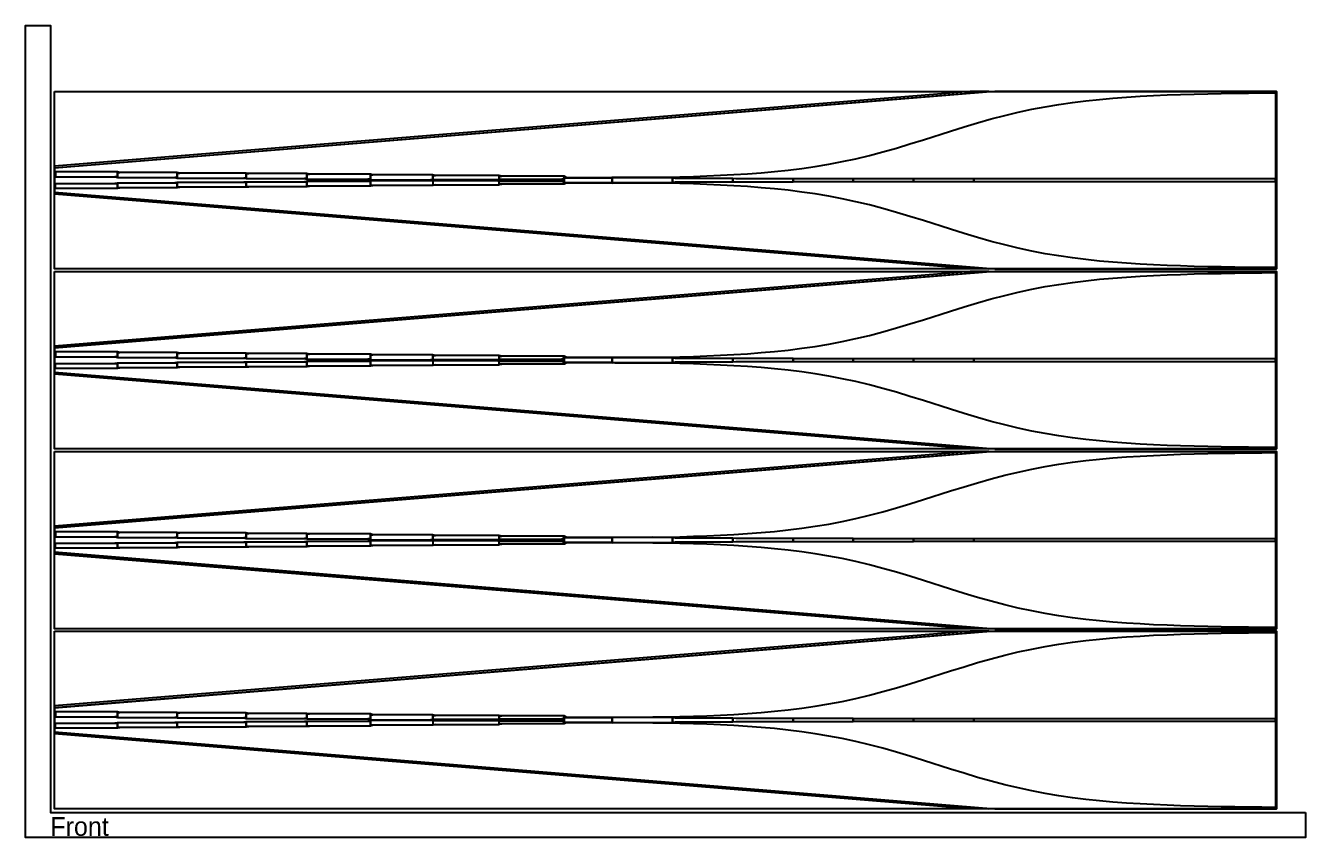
# Model space of a CAD drawing. Extents: x -2347 to 2773, y 591 to 3841.
import ezdxf

# ---------------------------------------------------------------- set-up
doc = ezdxf.new("R2010")
doc.units = 0
doc.header["$MEASUREMENT"] = 0
for name, color, linetype in [('Conductor-back-info', 6, 'CONTINUOUS'), ('COnductor-front', 3, 'CONTINUOUS'), ('Die', 5, 'CONTINUOUS')]:
    doc.layers.add(name, color=color, linetype=linetype)

msp = doc.modelspace()

# ---------------------------------------------------------------- linework, layer by layer
at = {"layer": 'Conductor-back-info'}
for points in [[(2773.187345, 690.9129), (2773.187345, 590.9129), (-2346.687655, 590.9129), (-2346.687655, 3840.9129), (-2246.687655, 3840.9129), (-2246.687655, 690.9129), (2773.187345, 690.9129)], [(2653.35, 2871.7808), (2599.2, 2872.2901), (2545.05, 2872.9101), (2490.9, 2873.6643), (2436.75, 2874.5811), (2382.6, 2875.6942), (2328.45, 2877.0439), (2274.3, 2878.6781), (2220.15, 2880.6527), (2166, 2883.0334), (2111.85, 2885.8958), (2057.7, 2889.3258), (2003.55, 2893.4197), (1949.4, 2898.283), (1895.25, 2904.0276), (1841.1, 2910.7684), (1786.95, 2918.6165), (1732.8, 2927.6714), (1678.65, 2938.0098), (1624.5, 2949.6736), (1570.35, 2962.6565), (1516.2, 2976.8932), (1462.05, 2992.2506), (1407.9, 3008.5264), (1353.75, 3025.4555), (1245.45, 3059.9929), (1191.3, 3076.922), (1137.15, 3093.1978), (1083, 3108.5552), (1028.85, 3122.7919), (974.7, 3135.7748), (920.55, 3147.4386), (866.4, 3157.777), (812.25, 3166.8319), (758.1, 3174.68), (703.95, 3181.4208), (649.8, 3187.1654), (595.65, 3192.0287), (541.5, 3196.1226), (487.35, 3199.5526), (433.2, 3202.415), (379.05, 3204.7957), (324.9, 3206.7703), (270.75, 3208.4045), (216.6, 3209.7542), (162.45, 3209.4423), (9.9996, 3210.3649), (0, 3210.4254), (0, 3211.9254), (0, 3231.9254), (0, 3233.4285), (162.45, 3234.4086), (216.6, 3234.0967), (270.75, 3235.4464), (324.9, 3237.0805), (379.05, 3239.0552), (433.2, 3241.4359), (487.35, 3244.2983), (541.5, 3247.7283), (595.65, 3251.8222), (649.8, 3256.6854), (703.95, 3262.4301), (758.1, 3269.1708), (812.25, 3277.019), (866.4, 3286.0739), (920.55, 3296.4123), (974.7, 3308.076), (1028.85, 3321.059), (1083, 3335.2957), (1137.15, 3350.6531), (1191.3, 3366.9289), (1245.45, 3383.8579), (1353.75, 3418.3954), (1407.9, 3435.3244), (1462.05, 3451.6003), (1516.2, 3466.9576), (1570.35, 3481.1943), (1624.5, 3494.1773), (1678.65, 3505.841), (1732.8, 3516.1794), (1786.95, 3525.2343), (1841.1, 3533.0825), (1895.25, 3539.8233), (1949.4, 3545.5679), (2003.55, 3550.4311), (2057.7, 3554.525), (2111.85, 3557.9551), (2166, 3560.8174), (2220.15, 3563.1981), (2274.3, 3565.1728), (2328.45, 3566.8069), (2382.6, 3568.1567), (2436.75, 3569.2698), (2490.9, 3570.1865), (2545.05, 3570.9408), (2599.2, 3571.5608), (2653.35, 3572.0701), (2653.35, 2871.7808)], [(-452, 3225.9254), (-452, 3223.4254), (-462, 3223.4254), (-452, 3225.9254)], [(-452, 3225.9254), (-202, 3225.9254), (-192, 3225.9254), (-192, 3211.9254), (-192, 3209.9254), (-192, 3205.9254), (-442, 3205.9254), (-452, 3205.9254), (-452, 3207.9254), (-452, 3209.9254), (-452, 3211.9254), (-452, 3217.4254), (-452, 3219.4254), (-452, 3221.4254), (-452, 3223.4254), (-452, 3225.9254)], [(-192, 3231.9254), (-192, 3227.9254), (-192, 3225.9254), (-202, 3225.9254), (-192, 3231.9254)], [(-192, 3231.9254), (-10, 3231.9254), (0, 3231.9254), (0, 3211.9254), (-10, 3211.9254), (-182, 3211.9254), (-192, 3211.9254), (-192, 3225.9254), (-192, 3227.9254), (-192, 3231.9254)], [(0, 3233.4285), (0, 3231.9254), (-10, 3231.9254), (0, 3233.4285)], [(-2226.525, 3208.9254), (-1989.675, 3208.9254), (-1979.675, 3208.9254), (-1979.675, 3191.4254), (-1979.675, 3188.9254), (-2226.525, 3188.9254), (-2226.525, 3208.9254)], [(-1979.675, 3211.4254), (-1979.675, 3208.9254), (-1989.675, 3208.9254), (-1979.675, 3211.4254)], [(-1979.675, 3211.4254), (-1749.875, 3211.4254), (-1739.875, 3211.4254), (-1739.875, 3193.4254), (-1739.875, 3192.9254), (-1739.875, 3191.4254), (-1969.675, 3191.4254), (-1979.675, 3191.4254), (-1979.675, 3208.9254), (-1979.675, 3211.4254)], [(-1979.675, 3188.9254), (-1979.675, 3191.4254), (-1969.675, 3191.4254), (-1979.675, 3188.9254)], [(-1739.875, 3213.4254), (-1739.875, 3211.9254), (-1739.875, 3211.4254), (-1749.875, 3211.4254), (-1739.875, 3213.4254)], [(-1739.875, 3213.4254), (-1473.8, 3213.4254), (-1463.8, 3213.4254), (-1463.8, 3211.9254), (-1463.8, 3196.9254), (-1463.8, 3195.4254), (-1463.8, 3193.4254), (-1729.875, 3193.4254), (-1739.875, 3193.4254), (-1739.875, 3211.4254), (-1739.875, 3211.9254), (-1739.875, 3213.4254)], [(-1739.875, 3191.4254), (-1739.875, 3192.9254), (-1739.875, 3193.4254), (-1729.875, 3193.4254), (-1739.875, 3191.4254)], [(-1463.8, 3215.4254), (-1463.8, 3213.4254), (-1473.8, 3213.4254), (-1463.8, 3215.4254)], [(-1463.8, 3215.4254), (-1231, 3215.4254), (-1221, 3215.4254), (-1221, 3211.9254), (-1221, 3201.1754), (-1221, 3197.6754), (-1221, 3195.4254), (-1453.8, 3195.4254), (-1463.8, 3195.4254), (-1463.8, 3196.9254), (-1463.8, 3211.9254), (-1463.8, 3213.4254), (-1463.8, 3215.4254)], [(-1463.8, 3193.4254), (-1463.8, 3195.4254), (-1453.8, 3195.4254), (-1463.8, 3193.4254)], [(-1221, 3217.6754), (-1221, 3215.4254), (-1231, 3215.4254), (-1221, 3217.6754)], [(-1221, 3217.6754), (-977, 3217.6754), (-967, 3217.6754), (-967, 3211.9254), (-967, 3206.4254), (-967, 3200.6754), (-967, 3197.6754), (-1211, 3197.6754), (-1221, 3197.6754), (-1221, 3201.1754), (-1221, 3211.9254), (-1221, 3215.4254), (-1221, 3217.6754)], [(-1221, 3195.4254), (-1221, 3197.6754), (-1211, 3197.6754), (-1221, 3195.4254)], [(-967, 3220.6754), (-967, 3217.6754), (-977, 3217.6754), (-967, 3220.6754)], [(-727, 3220.6754), (-717, 3220.6754), (-717, 3212.1754), (-717, 3211.9254), (-717, 3203.4339), (-717, 3203.4254), (-717, 3200.6839), (-717, 3200.6754), (-957, 3200.6754), (-967, 3200.6754), (-967, 3206.4254), (-967, 3211.9254), (-967, 3217.6754), (-967, 3220.6754), (-727, 3220.6754)], [(-967, 3197.6754), (-967, 3200.6754), (-957, 3200.6754), (-967, 3197.6754)], [(-717, 3223.4254), (-717, 3223.4169), (-717, 3223.3169), (-717, 3220.7839), (-717, 3220.6839), (-717, 3220.6754), (-727, 3220.6754), (-717, 3223.4254)], [(-717, 3203.4339), (-707, 3203.4339), (-707.031, 3203.4254), (-452, 3203.4254), (-452, 3205.9254), (-452, 3207.9254), (-452, 3209.9254), (-452, 3211.9254), (-452, 3217.4254), (-452, 3219.4254), (-452, 3221.4254), (-452, 3223.4254), (-462, 3223.4254), (-717, 3223.4254), (-717, 3223.4169), (-717, 3223.3169), (-717, 3220.7839), (-717, 3220.6839), (-717, 3220.6754), (-717, 3212.1754), (-717, 3211.9254), (-717, 3203.4339)], [(-717, 3200.6839), (-717, 3203.4254), (-717, 3203.4339), (-707, 3203.4339), (-707.031, 3203.4254), (-717, 3200.6839)], [(-452, 3203.4254), (-452, 3205.9254), (-442, 3205.9254), (-452, 3203.4254)], [(-192, 3205.9254), (-192, 3209.9254), (-192, 3211.9254), (-182, 3211.9254), (-192, 3205.9254)], [(0, 3210.4254), (0, 3211.9254), (-10, 3211.9254), (0, 3210.4254)], [(2653.35, 2151.4915), (2599.2, 2152.0008), (2545.05, 2152.6208), (2490.9, 2153.375), (2436.75, 2154.2918), (2382.6, 2155.4049), (2328.45, 2156.7546), (2274.3, 2158.3888), (2220.15, 2160.3634), (2166, 2162.7441), (2111.85, 2165.6065), (2057.7, 2169.0365), (2003.55, 2173.1304), (1949.4, 2177.9937), (1895.25, 2183.7383), (1841.1, 2190.4791), (1786.95, 2198.3272), (1732.8, 2207.3821), (1678.65, 2217.7205), (1624.5, 2229.3843), (1570.35, 2242.3672), (1516.2, 2256.6039), (1462.05, 2271.9613), (1407.9, 2288.2371), (1353.75, 2305.1662), (1245.45, 2339.7036), (1191.3, 2356.6327), (1137.15, 2372.9085), (1083, 2388.2659), (1028.85, 2402.5026), (974.7, 2415.4855), (920.55, 2427.1493), (866.4, 2437.4877), (812.25, 2446.5426), (758.1, 2454.3907), (703.95, 2461.1315), (649.8, 2466.8761), (595.65, 2471.7394), (541.5, 2475.8333), (487.35, 2479.2633), (433.2, 2482.1257), (379.05, 2484.5064), (324.9, 2486.481), (270.75, 2488.1152), (216.6, 2489.4649), (162.45, 2489.153), (9.9996, 2490.0756), (0, 2490.1361), (0, 2491.6361), (0, 2511.6361), (0, 2513.1392), (162.45, 2514.1193), (216.6, 2513.8074), (270.75, 2515.1571), (324.9, 2516.7912), (379.05, 2518.7659), (433.2, 2521.1466), (487.35, 2524.009), (541.5, 2527.439), (595.65, 2531.5329), (649.8, 2536.3961), (703.95, 2542.1408), (758.1, 2548.8815), (812.25, 2556.7297), (866.4, 2565.7846), (920.55, 2576.123), (974.7, 2587.7867), (1028.85, 2600.7697), (1083, 2615.0064), (1137.15, 2630.3638), (1191.3, 2646.6396), (1245.45, 2663.5686), (1353.75, 2698.1061), (1407.9, 2715.0351), (1462.05, 2731.311), (1516.2, 2746.6683), (1570.35, 2760.905), (1624.5, 2773.888), (1678.65, 2785.5517), (1732.8, 2795.8901), (1786.95, 2804.945), (1841.1, 2812.7932), (1895.25, 2819.534), (1949.4, 2825.2786), (2003.55, 2830.1418), (2057.7, 2834.2357), (2111.85, 2837.6658), (2166, 2840.5281), (2220.15, 2842.9088), (2274.3, 2844.8835), (2328.45, 2846.5176), (2382.6, 2847.8674), (2436.75, 2848.9805), (2490.9, 2849.8972), (2545.05, 2850.6515), (2599.2, 2851.2715), (2653.35, 2851.7808), (2653.35, 2151.4915)], [(-192, 2511.6361), (-192, 2507.6361), (-192, 2505.6361), (-202, 2505.6361), (-192, 2511.6361)], [(-192, 2511.6361), (-10, 2511.6361), (0, 2511.6361), (0, 2491.6361), (-10, 2491.6361), (-182, 2491.6361), (-192, 2491.6361), (-192, 2505.6361), (-192, 2507.6361), (-192, 2511.6361)], [(0, 2513.1392), (0, 2511.6361), (-10, 2511.6361), (0, 2513.1392)], [(-2226.525, 2488.6361), (-1989.675, 2488.6361), (-1979.675, 2488.6361), (-1979.675, 2471.1361), (-1979.675, 2468.6361), (-2226.525, 2468.6361), (-2226.525, 2488.6361)], [(-1979.675, 2491.1361), (-1979.675, 2488.6361), (-1989.675, 2488.6361), (-1979.675, 2491.1361)], [(-1979.675, 2491.1361), (-1749.875, 2491.1361), (-1739.875, 2491.1361), (-1739.875, 2473.1361), (-1739.875, 2472.6361), (-1739.875, 2471.1361), (-1969.675, 2471.1361), (-1979.675, 2471.1361), (-1979.675, 2488.6361), (-1979.675, 2491.1361)], [(-1979.675, 2468.6361), (-1979.675, 2471.1361), (-1969.675, 2471.1361), (-1979.675, 2468.6361)], [(-1739.875, 2493.1361), (-1739.875, 2491.6361), (-1739.875, 2491.1361), (-1749.875, 2491.1361), (-1739.875, 2493.1361)], [(-1739.875, 2493.1361), (-1473.8, 2493.1361), (-1463.8, 2493.1361), (-1463.8, 2491.6361), (-1463.8, 2476.6361), (-1463.8, 2475.1361), (-1463.8, 2473.1361), (-1729.875, 2473.1361), (-1739.875, 2473.1361), (-1739.875, 2491.1361), (-1739.875, 2491.6361), (-1739.875, 2493.1361)], [(-1739.875, 2471.1361), (-1739.875, 2472.6361), (-1739.875, 2473.1361), (-1729.875, 2473.1361), (-1739.875, 2471.1361)], [(-1463.8, 2495.1361), (-1463.8, 2493.1361), (-1473.8, 2493.1361), (-1463.8, 2495.1361)], [(-1463.8, 2495.1361), (-1231, 2495.1361), (-1221, 2495.1361), (-1221, 2491.6361), (-1221, 2480.8861), (-1221, 2477.3861), (-1221, 2475.1361), (-1453.8, 2475.1361), (-1463.8, 2475.1361), (-1463.8, 2476.6361), (-1463.8, 2491.6361), (-1463.8, 2493.1361), (-1463.8, 2495.1361)], [(-1463.8, 2473.1361), (-1463.8, 2475.1361), (-1453.8, 2475.1361), (-1463.8, 2473.1361)], [(-1221, 2497.3861), (-1221, 2495.1361), (-1231, 2495.1361), (-1221, 2497.3861)], [(-1221, 2497.3861), (-977, 2497.3861), (-967, 2497.3861), (-967, 2491.6361), (-967, 2486.1361), (-967, 2480.3861), (-967, 2477.3861), (-1211, 2477.3861), (-1221, 2477.3861), (-1221, 2480.8861), (-1221, 2491.6361), (-1221, 2495.1361), (-1221, 2497.3861)], [(-1221, 2475.1361), (-1221, 2477.3861), (-1211, 2477.3861), (-1221, 2475.1361)], [(-967, 2500.3861), (-967, 2497.3861), (-977, 2497.3861), (-967, 2500.3861)], [(-727, 2500.3861), (-717, 2500.3861), (-717, 2491.8861), (-717, 2491.6361), (-717, 2483.1446), (-717, 2483.1361), (-717, 2480.3946), (-717, 2480.3861), (-957, 2480.3861), (-967, 2480.3861), (-967, 2486.1361), (-967, 2491.6361), (-967, 2497.3861), (-967, 2500.3861), (-727, 2500.3861)], [(-967, 2477.3861), (-967, 2480.3861), (-957, 2480.3861), (-967, 2477.3861)], [(-717, 2503.1361), (-717, 2503.1276), (-717, 2503.0276), (-717, 2500.4946), (-717, 2500.3946), (-717, 2500.3861), (-727, 2500.3861), (-717, 2503.1361)], [(-717, 2483.1446), (-707, 2483.1446), (-707.031, 2483.1361), (-452, 2483.1361), (-452, 2485.6361), (-452, 2487.6361), (-452, 2489.6361), (-452, 2491.6361), (-452, 2497.1361), (-452, 2499.1361), (-452, 2501.1361), (-452, 2503.1361), (-462, 2503.1361), (-717, 2503.1361), (-717, 2503.1276), (-717, 2503.0276), (-717, 2500.4946), (-717, 2500.3946), (-717, 2500.3861), (-717, 2491.8861), (-717, 2491.6361), (-717, 2483.1446)], [(-717, 2480.3946), (-717, 2483.1361), (-717, 2483.1446), (-707, 2483.1446), (-707.031, 2483.1361), (-717, 2480.3946)], [(-452, 2505.6361), (-452, 2503.1361), (-462, 2503.1361), (-452, 2505.6361)], [(-452, 2505.6361), (-202, 2505.6361), (-192, 2505.6361), (-192, 2491.6361), (-192, 2489.6361), (-192, 2485.6361), (-442, 2485.6361), (-452, 2485.6361), (-452, 2487.6361), (-452, 2489.6361), (-452, 2491.6361), (-452, 2497.1361), (-452, 2499.1361), (-452, 2501.1361), (-452, 2503.1361), (-452, 2505.6361)], [(-452, 2483.1361), (-452, 2485.6361), (-442, 2485.6361), (-452, 2483.1361)], [(-192, 2485.6361), (-192, 2489.6361), (-192, 2491.6361), (-182, 2491.6361), (-192, 2485.6361)], [(0, 2490.1361), (0, 2491.6361), (-10, 2491.6361), (0, 2490.1361)], [(2653.35, 1431.2022), (2599.2, 1431.7115), (2545.05, 1432.3315), (2490.9, 1433.0857), (2436.75, 1434.0025), (2382.6, 1435.1156), (2328.45, 1436.4653), (2274.3, 1438.0995), (2220.15, 1440.0741), (2166, 1442.4548), (2111.85, 1445.3172), (2057.7, 1448.7472), (2003.55, 1452.8411), (1949.4, 1457.7044), (1895.25, 1463.449), (1841.1, 1470.1898), (1786.95, 1478.0379), (1732.8, 1487.0928), (1678.65, 1497.4312), (1624.5, 1509.095), (1570.35, 1522.0779), (1516.2, 1536.3146), (1462.05, 1551.672), (1407.9, 1567.9478), (1353.75, 1584.8769), (1245.45, 1619.4143), (1191.3, 1636.3434), (1137.15, 1652.6192), (1083, 1667.9766), (1028.85, 1682.2133), (974.7, 1695.1962), (920.55, 1706.86), (866.4, 1717.1984), (812.25, 1726.2533), (758.1, 1734.1014), (703.95, 1740.8422), (649.8, 1746.5868), (595.65, 1751.4501), (541.5, 1755.544), (487.35, 1758.974), (433.2, 1761.8364), (379.05, 1764.2171), (324.9, 1766.1917), (270.75, 1767.8259), (216.6, 1769.1756), (162.45, 1768.8637), (9.9996, 1769.7863), (0, 1769.8468), (0, 1771.3468), (0, 1791.3468), (0, 1792.8499), (162.45, 1793.83), (216.6, 1793.5181), (270.75, 1794.8678), (324.9, 1796.5019), (379.05, 1798.4766), (433.2, 1800.8573), (487.35, 1803.7197), (541.5, 1807.1497), (595.65, 1811.2436), (649.8, 1816.1068), (703.95, 1821.8515), (758.1, 1828.5922), (812.25, 1836.4404), (866.4, 1845.4953), (920.55, 1855.8337), (974.7, 1867.4974), (1028.85, 1880.4804), (1083, 1894.7171), (1137.15, 1910.0745), (1191.3, 1926.3503), (1245.45, 1943.2793), (1353.75, 1977.8168), (1407.9, 1994.7458), (1462.05, 2011.0217), (1516.2, 2026.379), (1570.35, 2040.6157), (1624.5, 2053.5987), (1678.65, 2065.2624), (1732.8, 2075.6008), (1786.95, 2084.6557), (1841.1, 2092.5039), (1895.25, 2099.2447), (1949.4, 2104.9893), (2003.55, 2109.8525), (2057.7, 2113.9464), (2111.85, 2117.3765), (2166, 2120.2388), (2220.15, 2122.6195), (2274.3, 2124.5942), (2328.45, 2126.2283), (2382.6, 2127.5781), (2436.75, 2128.6912), (2490.9, 2129.6079), (2545.05, 2130.3622), (2599.2, 2130.9822), (2653.35, 2131.4915), (2653.35, 1431.2022)], [(0, 1792.8499), (0, 1791.3468), (-10, 1791.3468), (0, 1792.8499)], [(-2226.525, 1768.3468), (-1989.675, 1768.3468), (-1979.675, 1768.3468), (-1979.675, 1750.8468), (-1979.675, 1748.3468), (-2226.525, 1748.3468), (-2226.525, 1768.3468)], [(-1979.675, 1770.8468), (-1979.675, 1768.3468), (-1989.675, 1768.3468), (-1979.675, 1770.8468)], [(-1979.675, 1770.8468), (-1749.875, 1770.8468), (-1739.875, 1770.8468), (-1739.875, 1752.8468), (-1739.875, 1752.3468), (-1739.875, 1750.8468), (-1969.675, 1750.8468), (-1979.675, 1750.8468), (-1979.675, 1768.3468), (-1979.675, 1770.8468)], [(-1979.675, 1748.3468), (-1979.675, 1750.8468), (-1969.675, 1750.8468), (-1979.675, 1748.3468)], [(-1739.875, 1772.8468), (-1739.875, 1771.3468), (-1739.875, 1770.8468), (-1749.875, 1770.8468), (-1739.875, 1772.8468)], [(-1739.875, 1772.8468), (-1473.8, 1772.8468), (-1463.8, 1772.8468), (-1463.8, 1771.3468), (-1463.8, 1756.3468), (-1463.8, 1754.8468), (-1463.8, 1752.8468), (-1729.875, 1752.8468), (-1739.875, 1752.8468), (-1739.875, 1770.8468), (-1739.875, 1771.3468), (-1739.875, 1772.8468)], [(-1739.875, 1750.8468), (-1739.875, 1752.3468), (-1739.875, 1752.8468), (-1729.875, 1752.8468), (-1739.875, 1750.8468)], [(-1463.8, 1774.8468), (-1463.8, 1772.8468), (-1473.8, 1772.8468), (-1463.8, 1774.8468)], [(-1463.8, 1774.8468), (-1231, 1774.8468), (-1221, 1774.8468), (-1221, 1771.3468), (-1221, 1760.5968), (-1221, 1757.0968), (-1221, 1754.8468), (-1453.8, 1754.8468), (-1463.8, 1754.8468), (-1463.8, 1756.3468), (-1463.8, 1771.3468), (-1463.8, 1772.8468), (-1463.8, 1774.8468)], [(-1463.8, 1752.8468), (-1463.8, 1754.8468), (-1453.8, 1754.8468), (-1463.8, 1752.8468)], [(-1221, 1777.0968), (-1221, 1774.8468), (-1231, 1774.8468), (-1221, 1777.0968)], [(-1221, 1777.0968), (-977, 1777.0968), (-967, 1777.0968), (-967, 1771.3468), (-967, 1765.8468), (-967, 1760.0968), (-967, 1757.0968), (-1211, 1757.0968), (-1221, 1757.0968), (-1221, 1760.5968), (-1221, 1771.3468), (-1221, 1774.8468), (-1221, 1777.0968)], [(-1221, 1754.8468), (-1221, 1757.0968), (-1211, 1757.0968), (-1221, 1754.8468)], [(-967, 1780.0968), (-967, 1777.0968), (-977, 1777.0968), (-967, 1780.0968)], [(-727, 1780.0968), (-717, 1780.0968), (-717, 1771.5968), (-717, 1771.3468), (-717, 1762.8553), (-717, 1762.8468), (-717, 1760.1053), (-717, 1760.0968), (-957, 1760.0968), (-967, 1760.0968), (-967, 1765.8468), (-967, 1771.3468), (-967, 1777.0968), (-967, 1780.0968), (-727, 1780.0968)], [(-967, 1757.0968), (-967, 1760.0968), (-957, 1760.0968), (-967, 1757.0968)], [(-717, 1782.8468), (-717, 1782.8383), (-717, 1782.7383), (-717, 1780.2053), (-717, 1780.1053), (-717, 1780.0968), (-727, 1780.0968), (-717, 1782.8468)], [(-717, 1762.8553), (-707, 1762.8553), (-707.031, 1762.8468), (-452, 1762.8468), (-452, 1765.3468), (-452, 1767.3468), (-452, 1769.3468), (-452, 1771.3468), (-452, 1776.8468), (-452, 1778.8468), (-452, 1780.8468), (-452, 1782.8468), (-462, 1782.8468), (-717, 1782.8468), (-717, 1782.8383), (-717, 1782.7383), (-717, 1780.2053), (-717, 1780.1053), (-717, 1780.0968), (-717, 1771.5968), (-717, 1771.3468), (-717, 1762.8553)], [(-717, 1760.1053), (-717, 1762.8468), (-717, 1762.8553), (-707, 1762.8553), (-707.031, 1762.8468), (-717, 1760.1053)], [(-452, 1785.3468), (-452, 1782.8468), (-462, 1782.8468), (-452, 1785.3468)], [(-452, 1785.3468), (-202, 1785.3468), (-192, 1785.3468), (-192, 1771.3468), (-192, 1769.3468), (-192, 1765.3468), (-442, 1765.3468), (-452, 1765.3468), (-452, 1767.3468), (-452, 1769.3468), (-452, 1771.3468), (-452, 1776.8468), (-452, 1778.8468), (-452, 1780.8468), (-452, 1782.8468), (-452, 1785.3468)], [(-452, 1762.8468), (-452, 1765.3468), (-442, 1765.3468), (-452, 1762.8468)], [(-192, 1791.3468), (-192, 1787.3468), (-192, 1785.3468), (-202, 1785.3468), (-192, 1791.3468)], [(-192, 1791.3468), (-10, 1791.3468), (0, 1791.3468), (0, 1771.3468), (-10, 1771.3468), (-182, 1771.3468), (-192, 1771.3468), (-192, 1785.3468), (-192, 1787.3468), (-192, 1791.3468)], [(-192, 1765.3468), (-192, 1769.3468), (-192, 1771.3468), (-182, 1771.3468), (-192, 1765.3468)], [(0, 1769.8468), (0, 1771.3468), (-10, 1771.3468), (0, 1769.8468)], [(2653.35, 710.9129), (2599.2, 711.4222), (2545.05, 712.0422), (2490.9, 712.7964), (2436.75, 713.7132), (2382.6, 714.8263), (2328.45, 716.176), (2274.3, 717.8102), (2220.15, 719.7848), (2166, 722.1655), (2111.85, 725.0279), (2057.7, 728.4579), (2003.55, 732.5518), (1949.4, 737.4151), (1895.25, 743.1597), (1841.1, 749.9005), (1786.95, 757.7486), (1732.8, 766.8035), (1678.65, 777.1419), (1624.5, 788.8057), (1570.35, 801.7886), (1516.2, 816.0253), (1462.05, 831.3827), (1407.9, 847.6585), (1353.75, 864.5876), (1245.45, 899.125), (1191.3, 916.0541), (1137.15, 932.3299), (1083, 947.6873), (1028.85, 961.924), (974.7, 974.9069), (920.55, 986.5707), (866.4, 996.9091), (812.25, 1005.964), (758.1, 1013.8121), (703.95, 1020.5529), (649.8, 1026.2975), (595.65, 1031.1608), (541.5, 1035.2547), (487.35, 1038.6847), (433.2, 1041.5471), (379.05, 1043.9278), (324.9, 1045.9024), (270.75, 1047.5366), (216.6, 1048.8863), (162.45, 1048.5744), (9.9996, 1049.497), (0, 1049.5575), (0, 1051.0575), (0, 1071.0575), (0, 1072.5606), (162.45, 1073.5407), (216.6, 1073.2288), (270.75, 1074.5785), (324.9, 1076.2126), (379.05, 1078.1873), (433.2, 1080.568), (487.35, 1083.4304), (541.5, 1086.8604), (595.65, 1090.9543), (649.8, 1095.8175), (703.95, 1101.5622), (758.1, 1108.3029), (812.25, 1116.1511), (866.4, 1125.206), (920.55, 1135.5444), (974.7, 1147.2081), (1028.85, 1160.1911), (1083, 1174.4278), (1137.15, 1189.7852), (1191.3, 1206.061), (1245.45, 1222.99), (1353.75, 1257.5275), (1407.9, 1274.4565), (1462.05, 1290.7324), (1516.2, 1306.0897), (1570.35, 1320.3264), (1624.5, 1333.3094), (1678.65, 1344.9731), (1732.8, 1355.3115), (1786.95, 1364.3664), (1841.1, 1372.2146), (1895.25, 1378.9554), (1949.4, 1384.7), (2003.55, 1389.5632), (2057.7, 1393.6571), (2111.85, 1397.0872), (2166, 1399.9495), (2220.15, 1402.3302), (2274.3, 1404.3049), (2328.45, 1405.939), (2382.6, 1407.2888), (2436.75, 1408.4019), (2490.9, 1409.3186), (2545.05, 1410.0729), (2599.2, 1410.6929), (2653.35, 1411.2022), (2653.35, 710.9129)], [(-2226.525, 1048.0575), (-1989.675, 1048.0575), (-1979.675, 1048.0575), (-1979.675, 1030.5575), (-1979.675, 1028.0575), (-2226.525, 1028.0575), (-2226.525, 1048.0575)], [(-1979.675, 1050.5575), (-1979.675, 1048.0575), (-1989.675, 1048.0575), (-1979.675, 1050.5575)], [(-1979.675, 1050.5575), (-1749.875, 1050.5575), (-1739.875, 1050.5575), (-1739.875, 1032.5575), (-1739.875, 1032.0575), (-1739.875, 1030.5575), (-1969.675, 1030.5575), (-1979.675, 1030.5575), (-1979.675, 1048.0575), (-1979.675, 1050.5575)], [(-1979.675, 1028.0575), (-1979.675, 1030.5575), (-1969.675, 1030.5575), (-1979.675, 1028.0575)], [(-1739.875, 1052.5575), (-1739.875, 1051.0575), (-1739.875, 1050.5575), (-1749.875, 1050.5575), (-1739.875, 1052.5575)], [(-1739.875, 1052.5575), (-1473.8, 1052.5575), (-1463.8, 1052.5575), (-1463.8, 1051.0575), (-1463.8, 1036.0575), (-1463.8, 1034.5575), (-1463.8, 1032.5575), (-1729.875, 1032.5575), (-1739.875, 1032.5575), (-1739.875, 1050.5575), (-1739.875, 1051.0575), (-1739.875, 1052.5575)], [(-1739.875, 1030.5575), (-1739.875, 1032.0575), (-1739.875, 1032.5575), (-1729.875, 1032.5575), (-1739.875, 1030.5575)], [(-1463.8, 1054.5575), (-1463.8, 1052.5575), (-1473.8, 1052.5575), (-1463.8, 1054.5575)], [(-1463.8, 1054.5575), (-1231, 1054.5575), (-1221, 1054.5575), (-1221, 1051.0575), (-1221, 1040.3075), (-1221, 1036.8075), (-1221, 1034.5575), (-1453.8, 1034.5575), (-1463.8, 1034.5575), (-1463.8, 1036.0575), (-1463.8, 1051.0575), (-1463.8, 1052.5575), (-1463.8, 1054.5575)], [(-1463.8, 1032.5575), (-1463.8, 1034.5575), (-1453.8, 1034.5575), (-1463.8, 1032.5575)], [(-1221, 1056.8075), (-1221, 1054.5575), (-1231, 1054.5575), (-1221, 1056.8075)], [(-1221, 1056.8075), (-977, 1056.8075), (-967, 1056.8075), (-967, 1051.0575), (-967, 1045.5575), (-967, 1039.8075), (-967, 1036.8075), (-1211, 1036.8075), (-1221, 1036.8075), (-1221, 1040.3075), (-1221, 1051.0575), (-1221, 1054.5575), (-1221, 1056.8075)], [(-1221, 1034.5575), (-1221, 1036.8075), (-1211, 1036.8075), (-1221, 1034.5575)], [(-967, 1059.8075), (-967, 1056.8075), (-977, 1056.8075), (-967, 1059.8075)], [(-727, 1059.8075), (-717, 1059.8075), (-717, 1051.3075), (-717, 1051.0575), (-717, 1042.566), (-717, 1042.5575), (-717, 1039.816), (-717, 1039.8075), (-957, 1039.8075), (-967, 1039.8075), (-967, 1045.5575), (-967, 1051.0575), (-967, 1056.8075), (-967, 1059.8075), (-727, 1059.8075)], [(-967, 1036.8075), (-967, 1039.8075), (-957, 1039.8075), (-967, 1036.8075)], [(-717, 1062.5575), (-717, 1062.549), (-717, 1062.449), (-717, 1059.916), (-717, 1059.816), (-717, 1059.8075), (-727, 1059.8075), (-717, 1062.5575)], [(-717, 1042.566), (-707, 1042.566), (-707.031, 1042.5575), (-452, 1042.5575), (-452, 1045.0575), (-452, 1047.0575), (-452, 1049.0575), (-452, 1051.0575), (-452, 1056.5575), (-452, 1058.5575), (-452, 1060.5575), (-452, 1062.5575), (-462, 1062.5575), (-717, 1062.5575), (-717, 1062.549), (-717, 1062.449), (-717, 1059.916), (-717, 1059.816), (-717, 1059.8075), (-717, 1051.3075), (-717, 1051.0575), (-717, 1042.566)], [(-717, 1039.816), (-717, 1042.5575), (-717, 1042.566), (-707, 1042.566), (-707.031, 1042.5575), (-717, 1039.816)], [(-452, 1065.0575), (-452, 1062.5575), (-462, 1062.5575), (-452, 1065.0575)], [(-452, 1065.0575), (-202, 1065.0575), (-192, 1065.0575), (-192, 1051.0575), (-192, 1049.0575), (-192, 1045.0575), (-442, 1045.0575), (-452, 1045.0575), (-452, 1047.0575), (-452, 1049.0575), (-452, 1051.0575), (-452, 1056.5575), (-452, 1058.5575), (-452, 1060.5575), (-452, 1062.5575), (-452, 1065.0575)], [(-452, 1042.5575), (-452, 1045.0575), (-442, 1045.0575), (-452, 1042.5575)], [(-192, 1071.0575), (-192, 1067.0575), (-192, 1065.0575), (-202, 1065.0575), (-192, 1071.0575)], [(-192, 1071.0575), (-10, 1071.0575), (0, 1071.0575), (0, 1051.0575), (-10, 1051.0575), (-182, 1051.0575), (-192, 1051.0575), (-192, 1065.0575), (-192, 1067.0575), (-192, 1071.0575)], [(-192, 1045.0575), (-192, 1049.0575), (-192, 1051.0575), (-182, 1051.0575), (-192, 1045.0575)], [(0, 1072.5606), (0, 1071.0575), (-10, 1071.0575), (0, 1072.5606)], [(0, 1049.5575), (0, 1051.0575), (-10, 1051.0575), (0, 1049.5575)]]:
    msp.add_lwpolyline(points, dxfattribs=at)
at = {"layer": 'COnductor-front'}
for p, q in [((-2231.525, 3271.93207), (1506.43051, 3577.0701)), ((1432.68511, 3577.0701), (-2231.525, 3277.952079)), ((1506.43051, 3577.0701), (1432.68511, 3577.0701)), ((-2231.525, 3277.952079), (-2231.525, 3271.93207)), ((-2231.525, 3165.898691), (-2231.525, 3171.9187)), ((-2231.525, 3171.9187), (1506.43051, 2866.78067)), ((1432.68511, 2866.78067), (-2231.525, 3165.898691)), ((-2231.525, 2551.64277), (1506.43051, 2856.7808)), ((1432.68511, 2856.7808), (-2231.525, 2557.662779)), ((1506.43051, 2866.78067), (1432.68511, 2866.78067)), ((1506.43051, 2856.7808), (1432.68511, 2856.7808)), ((-2231.525, 2557.662779), (-2231.525, 2551.64277)), ((-2231.525, 2445.609391), (-2231.525, 2451.6294)), ((-2231.525, 2451.6294), (1506.43051, 2146.49137)), ((1432.68511, 2146.49137), (-2231.525, 2445.609391)), ((-2231.525, 1831.35347), (1506.43051, 2136.4915)), ((1432.68511, 2136.4915), (-2231.525, 1837.373479)), ((1506.43051, 2146.49137), (1432.68511, 2146.49137)), ((1506.43051, 2136.4915), (1432.68511, 2136.4915)), ((-2231.525, 1837.373479), (-2231.525, 1831.35347)), ((-2231.525, 1725.320091), (-2231.525, 1731.3401)), ((-2231.525, 1731.3401), (1506.43051, 1426.20207)), ((1432.68511, 1426.20207), (-2231.525, 1725.320091)), ((-2231.525, 1111.06417), (1506.43051, 1416.2022)), ((1432.68511, 1416.2022), (-2231.525, 1117.084179)), ((1506.43051, 1426.20207), (1432.68511, 1426.20207)), ((1506.43051, 1416.2022), (1432.68511, 1416.2022)), ((-2231.525, 1117.084179), (-2231.525, 1111.06417)), ((-2231.525, 1005.030791), (-2231.525, 1011.0508)), ((-2231.525, 1011.0508), (1506.43051, 705.91277)), ((1432.68511, 705.91277), (-2231.525, 1005.030791)), ((1506.43051, 705.91277), (1432.68511, 705.91277))]:
    msp.add_line(p, q, dxfattribs=at)
for points in [[(2773.35, 690.9129), (2773.35, 590.9129), (-2346.525, 590.9129), (-2346.525, 3840.9129), (-2246.525, 3840.9129), (-2246.525, 690.9129), (2773.35, 690.9129)], [(-2226.525, 3234.9254), (-1989.675, 3234.9254), (-1979.675, 3234.9254), (-1979.675, 3252.4254), (-1979.675, 3254.9254), (-2226.525, 3254.9254), (-2226.525, 3234.9254)], [(-1979.675, 3232.4254), (-1979.675, 3234.9254), (-1989.675, 3234.9254), (-1979.675, 3232.4254)], [(-1979.675, 3254.9254), (-1979.675, 3252.4254), (-1969.675, 3252.4254), (-1979.675, 3254.9254)], [(-1979.675, 3232.4254), (-1749.875, 3232.4254), (-1739.875, 3232.4254), (-1739.875, 3250.4254), (-1739.875, 3250.9254), (-1739.875, 3252.4254), (-1969.675, 3252.4254), (-1979.675, 3252.4254), (-1979.675, 3234.9254), (-1979.675, 3232.4254)], [(-1739.875, 3230.4254), (-1739.875, 3231.9254), (-1739.875, 3232.4254), (-1749.875, 3232.4254), (-1739.875, 3230.4254)], [(-1739.875, 3252.4254), (-1739.875, 3250.9254), (-1739.875, 3250.4254), (-1729.875, 3250.4254), (-1739.875, 3252.4254)], [(-1739.875, 3230.4254), (-1473.8, 3230.4254), (-1463.8, 3230.4254), (-1463.8, 3231.9254), (-1463.8, 3246.9254), (-1463.8, 3248.4254), (-1463.8, 3250.4254), (-1729.875, 3250.4254), (-1739.875, 3250.4254), (-1739.875, 3232.4254), (-1739.875, 3231.9254), (-1739.875, 3230.4254)], [(-1463.8, 3228.4254), (-1463.8, 3230.4254), (-1473.8, 3230.4254), (-1463.8, 3228.4254)], [(-1463.8, 3250.4254), (-1463.8, 3248.4254), (-1453.8, 3248.4254), (-1463.8, 3250.4254)], [(-1463.8, 3228.4254), (-1231, 3228.4254), (-1221, 3228.4254), (-1221, 3231.9254), (-1221, 3242.6754), (-1221, 3246.1754), (-1221, 3248.4254), (-1453.8, 3248.4254), (-1463.8, 3248.4254), (-1463.8, 3246.9254), (-1463.8, 3231.9254), (-1463.8, 3230.4254), (-1463.8, 3228.4254)], [(-1221, 3226.1754), (-1221, 3228.4254), (-1231, 3228.4254), (-1221, 3226.1754)], [(-1221, 3248.4254), (-1221, 3246.1754), (-1211, 3246.1754), (-1221, 3248.4254)], [(-1221, 3226.1754), (-977, 3226.1754), (-967, 3226.1754), (-967, 3231.9254), (-967, 3237.4254), (-967, 3243.1754), (-967, 3246.1754), (-1211, 3246.1754), (-1221, 3246.1754), (-1221, 3242.6754), (-1221, 3231.9254), (-1221, 3228.4254), (-1221, 3226.1754)], [(-967, 3223.1754), (-967, 3226.1754), (-977, 3226.1754), (-967, 3223.1754)], [(-967, 3246.1754), (-967, 3243.1754), (-957, 3243.1754), (-967, 3246.1754)], [(-967, 3223.1754), (-727, 3223.1754), (-717, 3223.1754), (-717, 3231.6754), (-717, 3231.9254), (-717, 3240.4254), (-717, 3243.1754), (-957, 3243.1754), (-967, 3243.1754), (-967, 3237.4254), (-967, 3231.9254), (-967, 3226.1754), (-967, 3223.1754)], [(-717, 3243.1754), (-717, 3240.4254), (-707, 3240.4254), (-717, 3243.1754)], [(-717, 3220.4254), (-462, 3220.4254), (-452, 3220.4254), (-452, 3222.4254), (-452, 3224.4254), (-452, 3226.4254), (-452, 3231.9254), (-452, 3233.9254), (-452, 3235.9254), (-452, 3237.9254), (-452, 3240.4254), (-707, 3240.4254), (-717, 3240.4254), (-717, 3231.9254), (-717, 3231.6754), (-717, 3223.1754), (-717, 3220.4254)], [(-452, 3240.4254), (-452, 3237.9254), (-442, 3237.9254), (-452, 3240.4254)], [(-452, 3217.9254), (-202, 3217.9254), (-192, 3217.9254), (-192, 3231.9254), (-192, 3233.9254), (-192, 3237.9254), (-442, 3237.9254), (-452, 3237.9254), (-452, 3235.9254), (-452, 3233.9254), (-452, 3231.9254), (-452, 3226.4254), (-452, 3224.4254), (-452, 3222.4254), (-452, 3220.4254), (-452, 3217.9254)], [(-192, 3237.9254), (-192, 3233.9254), (-192, 3231.9254), (-182, 3231.9254), (-192, 3237.9254)], [(-192, 3211.9254), (0, 3211.9254), (0, 3212.2254), (0, 3231.6254), (0, 3231.9254), (-182, 3231.9254), (-192, 3231.9254), (-192, 3217.9254), (-192, 3215.9254), (-192, 3211.9254)], [(0, 3212.2254), (241.188, 3212.2254), (241.188, 3231.6254), (10, 3231.6254), (0, 3231.6254), (0, 3212.2254)], [(241.188, 3212.2254), (253.2474, 3214.9754), (482.376, 3214.9754), (482.376, 3228.8754), (253.2474, 3228.8754), (241.188, 3231.6254), (241.188, 3212.2254)], [(482.376, 3214.9754), (494.4354, 3215.9254), (723.564, 3215.9254), (723.564, 3216.3254), (723.564, 3227.5254), (723.564, 3227.9254), (494.4354, 3227.9254), (482.376, 3228.8754), (482.376, 3214.9754)], [(723.564, 3216.3254), (964.752, 3216.3254), (964.752, 3216.7754), (964.752, 3227.0754), (964.752, 3227.5254), (723.564, 3227.5254), (723.564, 3216.3254)], [(964.752, 3216.7754), (1205.94, 3216.7754), (1205.94, 3216.9254), (1205.94, 3226.9254), (1205.94, 3227.0754), (964.752, 3227.0754), (964.752, 3216.7754)], [(1205.94, 3216.9254), (1447.128, 3216.9254), (1447.128, 3226.9254), (1205.94, 3226.9254), (1205.94, 3216.9254)], [(1447.128, 3216.9254), (2653.068, 3216.9254), (2653.068, 3226.9254), (1447.128, 3226.9254), (1447.128, 3216.9254)], [(-717, 3220.4254), (-717, 3223.1754), (-727, 3223.1754), (-717, 3220.4254)], [(-452, 3217.9254), (-452, 3220.4254), (-462, 3220.4254), (-452, 3217.9254)], [(-192, 3211.9254), (-192, 3215.9254), (-192, 3217.9254), (-202, 3217.9254), (-192, 3211.9254)], [(-2226.525, 2514.6361), (-1989.675, 2514.6361), (-1979.675, 2514.6361), (-1979.675, 2532.1361), (-1979.675, 2534.6361), (-2226.525, 2534.6361), (-2226.525, 2514.6361)], [(-1979.675, 2512.1361), (-1979.675, 2514.6361), (-1989.675, 2514.6361), (-1979.675, 2512.1361)], [(-1979.675, 2534.6361), (-1979.675, 2532.1361), (-1969.675, 2532.1361), (-1979.675, 2534.6361)], [(-1979.675, 2512.1361), (-1749.875, 2512.1361), (-1739.875, 2512.1361), (-1739.875, 2530.1361), (-1739.875, 2530.6361), (-1739.875, 2532.1361), (-1969.675, 2532.1361), (-1979.675, 2532.1361), (-1979.675, 2514.6361), (-1979.675, 2512.1361)], [(-1739.875, 2510.1361), (-1739.875, 2511.6361), (-1739.875, 2512.1361), (-1749.875, 2512.1361), (-1739.875, 2510.1361)], [(-1739.875, 2532.1361), (-1739.875, 2530.6361), (-1739.875, 2530.1361), (-1729.875, 2530.1361), (-1739.875, 2532.1361)], [(-1739.875, 2510.1361), (-1473.8, 2510.1361), (-1463.8, 2510.1361), (-1463.8, 2511.6361), (-1463.8, 2526.6361), (-1463.8, 2528.1361), (-1463.8, 2530.1361), (-1729.875, 2530.1361), (-1739.875, 2530.1361), (-1739.875, 2512.1361), (-1739.875, 2511.6361), (-1739.875, 2510.1361)], [(-1463.8, 2508.1361), (-1463.8, 2510.1361), (-1473.8, 2510.1361), (-1463.8, 2508.1361)], [(-1463.8, 2530.1361), (-1463.8, 2528.1361), (-1453.8, 2528.1361), (-1463.8, 2530.1361)], [(-1463.8, 2508.1361), (-1231, 2508.1361), (-1221, 2508.1361), (-1221, 2511.6361), (-1221, 2522.3861), (-1221, 2525.8861), (-1221, 2528.1361), (-1453.8, 2528.1361), (-1463.8, 2528.1361), (-1463.8, 2526.6361), (-1463.8, 2511.6361), (-1463.8, 2510.1361), (-1463.8, 2508.1361)], [(-1221, 2528.1361), (-1221, 2525.8861), (-1211, 2525.8861), (-1221, 2528.1361)], [(-1221, 2505.8861), (-977, 2505.8861), (-967, 2505.8861), (-967, 2511.6361), (-967, 2517.1361), (-967, 2522.8861), (-967, 2525.8861), (-1211, 2525.8861), (-1221, 2525.8861), (-1221, 2522.3861), (-1221, 2511.6361), (-1221, 2508.1361), (-1221, 2505.8861)], [(-967, 2525.8861), (-967, 2522.8861), (-957, 2522.8861), (-967, 2525.8861)], [(-967, 2502.8861), (-727, 2502.8861), (-717, 2502.8861), (-717, 2511.3861), (-717, 2511.6361), (-717, 2520.1361), (-717, 2522.8861), (-957, 2522.8861), (-967, 2522.8861), (-967, 2517.1361), (-967, 2511.6361), (-967, 2505.8861), (-967, 2502.8861)], [(-717, 2522.8861), (-717, 2520.1361), (-707, 2520.1361), (-717, 2522.8861)], [(-717, 2500.1361), (-462, 2500.1361), (-452, 2500.1361), (-452, 2502.1361), (-452, 2504.1361), (-452, 2506.1361), (-452, 2511.6361), (-452, 2513.6361), (-452, 2515.6361), (-452, 2517.6361), (-452, 2520.1361), (-707, 2520.1361), (-717, 2520.1361), (-717, 2511.6361), (-717, 2511.3861), (-717, 2502.8861), (-717, 2500.1361)], [(-452, 2520.1361), (-452, 2517.6361), (-442, 2517.6361), (-452, 2520.1361)], [(-452, 2497.6361), (-202, 2497.6361), (-192, 2497.6361), (-192, 2511.6361), (-192, 2513.6361), (-192, 2517.6361), (-442, 2517.6361), (-452, 2517.6361), (-452, 2515.6361), (-452, 2513.6361), (-452, 2511.6361), (-452, 2506.1361), (-452, 2504.1361), (-452, 2502.1361), (-452, 2500.1361), (-452, 2497.6361)], [(-192, 2517.6361), (-192, 2513.6361), (-192, 2511.6361), (-182, 2511.6361), (-192, 2517.6361)], [(-192, 2491.6361), (0, 2491.6361), (0, 2491.9361), (0, 2511.3361), (0, 2511.6361), (-182, 2511.6361), (-192, 2511.6361), (-192, 2497.6361), (-192, 2495.6361), (-192, 2491.6361)], [(0, 2491.9361), (241.188, 2491.9361), (241.188, 2511.3361), (10, 2511.3361), (0, 2511.3361), (0, 2491.9361)], [(241.188, 2491.9361), (253.2474, 2494.6861), (482.376, 2494.6861), (482.376, 2508.5861), (253.2474, 2508.5861), (241.188, 2511.3361), (241.188, 2491.9361)], [(-1221, 2505.8861), (-1221, 2508.1361), (-1231, 2508.1361), (-1221, 2505.8861)], [(-967, 2502.8861), (-967, 2505.8861), (-977, 2505.8861), (-967, 2502.8861)], [(-717, 2500.1361), (-717, 2502.8861), (-727, 2502.8861), (-717, 2500.1361)], [(-452, 2497.6361), (-452, 2500.1361), (-462, 2500.1361), (-452, 2497.6361)], [(-192, 2491.6361), (-192, 2495.6361), (-192, 2497.6361), (-202, 2497.6361), (-192, 2491.6361)], [(482.376, 2494.6861), (494.4354, 2495.6361), (723.564, 2495.6361), (723.564, 2496.0361), (723.564, 2507.2361), (723.564, 2507.6361), (494.4354, 2507.6361), (482.376, 2508.5861), (482.376, 2494.6861)], [(723.564, 2496.0361), (964.752, 2496.0361), (964.752, 2496.4861), (964.752, 2506.7861), (964.752, 2507.2361), (723.564, 2507.2361), (723.564, 2496.0361)], [(964.752, 2496.4861), (1205.94, 2496.4861), (1205.94, 2496.6361), (1205.94, 2506.6361), (1205.94, 2506.7861), (964.752, 2506.7861), (964.752, 2496.4861)], [(1205.94, 2496.6361), (1447.128, 2496.6361), (1447.128, 2506.6361), (1205.94, 2506.6361), (1205.94, 2496.6361)], [(1447.128, 2496.6361), (2653.068, 2496.6361), (2653.068, 2506.6361), (1447.128, 2506.6361), (1447.128, 2496.6361)], [(-2226.525, 1794.3468), (-1989.675, 1794.3468), (-1979.675, 1794.3468), (-1979.675, 1811.8468), (-1979.675, 1814.3468), (-2226.525, 1814.3468), (-2226.525, 1794.3468)], [(-1979.675, 1791.8468), (-1979.675, 1794.3468), (-1989.675, 1794.3468), (-1979.675, 1791.8468)], [(-1979.675, 1814.3468), (-1979.675, 1811.8468), (-1969.675, 1811.8468), (-1979.675, 1814.3468)], [(-1979.675, 1791.8468), (-1749.875, 1791.8468), (-1739.875, 1791.8468), (-1739.875, 1809.8468), (-1739.875, 1810.3468), (-1739.875, 1811.8468), (-1969.675, 1811.8468), (-1979.675, 1811.8468), (-1979.675, 1794.3468), (-1979.675, 1791.8468)], [(-1739.875, 1811.8468), (-1739.875, 1810.3468), (-1739.875, 1809.8468), (-1729.875, 1809.8468), (-1739.875, 1811.8468)], [(-1739.875, 1789.8468), (-1473.8, 1789.8468), (-1463.8, 1789.8468), (-1463.8, 1791.3468), (-1463.8, 1806.3468), (-1463.8, 1807.8468), (-1463.8, 1809.8468), (-1729.875, 1809.8468), (-1739.875, 1809.8468), (-1739.875, 1791.8468), (-1739.875, 1791.3468), (-1739.875, 1789.8468)], [(-1463.8, 1809.8468), (-1463.8, 1807.8468), (-1453.8, 1807.8468), (-1463.8, 1809.8468)], [(-1463.8, 1787.8468), (-1231, 1787.8468), (-1221, 1787.8468), (-1221, 1791.3468), (-1221, 1802.0968), (-1221, 1805.5968), (-1221, 1807.8468), (-1453.8, 1807.8468), (-1463.8, 1807.8468), (-1463.8, 1806.3468), (-1463.8, 1791.3468), (-1463.8, 1789.8468), (-1463.8, 1787.8468)], [(-1221, 1807.8468), (-1221, 1805.5968), (-1211, 1805.5968), (-1221, 1807.8468)], [(-1221, 1785.5968), (-977, 1785.5968), (-967, 1785.5968), (-967, 1791.3468), (-967, 1796.8468), (-967, 1802.5968), (-967, 1805.5968), (-1211, 1805.5968), (-1221, 1805.5968), (-1221, 1802.0968), (-1221, 1791.3468), (-1221, 1787.8468), (-1221, 1785.5968)], [(-967, 1805.5968), (-967, 1802.5968), (-957, 1802.5968), (-967, 1805.5968)], [(-967, 1782.5968), (-727, 1782.5968), (-717, 1782.5968), (-717, 1791.0968), (-717, 1791.3468), (-717, 1799.8468), (-717, 1802.5968), (-957, 1802.5968), (-967, 1802.5968), (-967, 1796.8468), (-967, 1791.3468), (-967, 1785.5968), (-967, 1782.5968)], [(-717, 1802.5968), (-717, 1799.8468), (-707, 1799.8468), (-717, 1802.5968)], [(-717, 1779.8468), (-462, 1779.8468), (-452, 1779.8468), (-452, 1781.8468), (-452, 1783.8468), (-452, 1785.8468), (-452, 1791.3468), (-452, 1793.3468), (-452, 1795.3468), (-452, 1797.3468), (-452, 1799.8468), (-707, 1799.8468), (-717, 1799.8468), (-717, 1791.3468), (-717, 1791.0968), (-717, 1782.5968), (-717, 1779.8468)], [(-452, 1799.8468), (-452, 1797.3468), (-442, 1797.3468), (-452, 1799.8468)], [(-452, 1777.3468), (-202, 1777.3468), (-192, 1777.3468), (-192, 1791.3468), (-192, 1793.3468), (-192, 1797.3468), (-442, 1797.3468), (-452, 1797.3468), (-452, 1795.3468), (-452, 1793.3468), (-452, 1791.3468), (-452, 1785.8468), (-452, 1783.8468), (-452, 1781.8468), (-452, 1779.8468), (-452, 1777.3468)], [(-192, 1797.3468), (-192, 1793.3468), (-192, 1791.3468), (-182, 1791.3468), (-192, 1797.3468)], [(-1739.875, 1789.8468), (-1739.875, 1791.3468), (-1739.875, 1791.8468), (-1749.875, 1791.8468), (-1739.875, 1789.8468)], [(-1463.8, 1787.8468), (-1463.8, 1789.8468), (-1473.8, 1789.8468), (-1463.8, 1787.8468)], [(-1221, 1785.5968), (-1221, 1787.8468), (-1231, 1787.8468), (-1221, 1785.5968)], [(-967, 1782.5968), (-967, 1785.5968), (-977, 1785.5968), (-967, 1782.5968)], [(-717, 1779.8468), (-717, 1782.5968), (-727, 1782.5968), (-717, 1779.8468)], [(-452, 1777.3468), (-452, 1779.8468), (-462, 1779.8468), (-452, 1777.3468)], [(-192, 1771.3468), (-192, 1775.3468), (-192, 1777.3468), (-202, 1777.3468), (-192, 1771.3468)], [(-192, 1771.3468), (0, 1771.3468), (0, 1771.6468), (0, 1791.0468), (0, 1791.3468), (-182, 1791.3468), (-192, 1791.3468), (-192, 1777.3468), (-192, 1775.3468), (-192, 1771.3468)], [(0, 1771.6468), (241.188, 1771.6468), (241.188, 1791.0468), (10, 1791.0468), (0, 1791.0468), (0, 1771.6468)], [(241.188, 1771.6468), (253.2474, 1774.3968), (482.376, 1774.3968), (482.376, 1788.2968), (253.2474, 1788.2968), (241.188, 1791.0468), (241.188, 1771.6468)], [(482.376, 1774.3968), (494.4354, 1775.3468), (723.564, 1775.3468), (723.564, 1775.7468), (723.564, 1786.9468), (723.564, 1787.3468), (494.4354, 1787.3468), (482.376, 1788.2968), (482.376, 1774.3968)], [(723.564, 1775.7468), (964.752, 1775.7468), (964.752, 1776.1968), (964.752, 1786.4968), (964.752, 1786.9468), (723.564, 1786.9468), (723.564, 1775.7468)], [(964.752, 1776.1968), (1205.94, 1776.1968), (1205.94, 1776.3468), (1205.94, 1786.3468), (1205.94, 1786.4968), (964.752, 1786.4968), (964.752, 1776.1968)], [(1205.94, 1776.3468), (1447.128, 1776.3468), (1447.128, 1786.3468), (1205.94, 1786.3468), (1205.94, 1776.3468)], [(1447.128, 1776.3468), (2653.068, 1776.3468), (2653.068, 1786.3468), (1447.128, 1786.3468), (1447.128, 1776.3468)], [(-2226.525, 1074.0575), (-1989.675, 1074.0575), (-1979.675, 1074.0575), (-1979.675, 1091.5575), (-1979.675, 1094.0575), (-2226.525, 1094.0575), (-2226.525, 1074.0575)], [(-1979.675, 1094.0575), (-1979.675, 1091.5575), (-1969.675, 1091.5575), (-1979.675, 1094.0575)], [(-1979.675, 1071.5575), (-1749.875, 1071.5575), (-1739.875, 1071.5575), (-1739.875, 1089.5575), (-1739.875, 1090.0575), (-1739.875, 1091.5575), (-1969.675, 1091.5575), (-1979.675, 1091.5575), (-1979.675, 1074.0575), (-1979.675, 1071.5575)], [(-1739.875, 1091.5575), (-1739.875, 1090.0575), (-1739.875, 1089.5575), (-1729.875, 1089.5575), (-1739.875, 1091.5575)], [(-1739.875, 1069.5575), (-1473.8, 1069.5575), (-1463.8, 1069.5575), (-1463.8, 1071.0575), (-1463.8, 1086.0575), (-1463.8, 1087.5575), (-1463.8, 1089.5575), (-1729.875, 1089.5575), (-1739.875, 1089.5575), (-1739.875, 1071.5575), (-1739.875, 1071.0575), (-1739.875, 1069.5575)], [(-1463.8, 1089.5575), (-1463.8, 1087.5575), (-1453.8, 1087.5575), (-1463.8, 1089.5575)], [(-1463.8, 1067.5575), (-1231, 1067.5575), (-1221, 1067.5575), (-1221, 1071.0575), (-1221, 1081.8075), (-1221, 1085.3075), (-1221, 1087.5575), (-1453.8, 1087.5575), (-1463.8, 1087.5575), (-1463.8, 1086.0575), (-1463.8, 1071.0575), (-1463.8, 1069.5575), (-1463.8, 1067.5575)], [(-1221, 1087.5575), (-1221, 1085.3075), (-1211, 1085.3075), (-1221, 1087.5575)], [(-1221, 1065.3075), (-977, 1065.3075), (-967, 1065.3075), (-967, 1071.0575), (-967, 1076.5575), (-967, 1082.3075), (-967, 1085.3075), (-1211, 1085.3075), (-1221, 1085.3075), (-1221, 1081.8075), (-1221, 1071.0575), (-1221, 1067.5575), (-1221, 1065.3075)], [(-967, 1085.3075), (-967, 1082.3075), (-957, 1082.3075), (-967, 1085.3075)], [(-967, 1062.3075), (-727, 1062.3075), (-717, 1062.3075), (-717, 1070.8075), (-717, 1071.0575), (-717, 1079.5575), (-717, 1082.3075), (-957, 1082.3075), (-967, 1082.3075), (-967, 1076.5575), (-967, 1071.0575), (-967, 1065.3075), (-967, 1062.3075)], [(-717, 1082.3075), (-717, 1079.5575), (-707, 1079.5575), (-717, 1082.3075)], [(-717, 1059.5575), (-462, 1059.5575), (-452, 1059.5575), (-452, 1061.5575), (-452, 1063.5575), (-452, 1065.5575), (-452, 1071.0575), (-452, 1073.0575), (-452, 1075.0575), (-452, 1077.0575), (-452, 1079.5575), (-707, 1079.5575), (-717, 1079.5575), (-717, 1071.0575), (-717, 1070.8075), (-717, 1062.3075), (-717, 1059.5575)], [(-452, 1079.5575), (-452, 1077.0575), (-442, 1077.0575), (-452, 1079.5575)], [(-452, 1057.0575), (-202, 1057.0575), (-192, 1057.0575), (-192, 1071.0575), (-192, 1073.0575), (-192, 1077.0575), (-442, 1077.0575), (-452, 1077.0575), (-452, 1075.0575), (-452, 1073.0575), (-452, 1071.0575), (-452, 1065.5575), (-452, 1063.5575), (-452, 1061.5575), (-452, 1059.5575), (-452, 1057.0575)], [(-192, 1077.0575), (-192, 1073.0575), (-192, 1071.0575), (-182, 1071.0575), (-192, 1077.0575)], [(-1979.675, 1071.5575), (-1979.675, 1074.0575), (-1989.675, 1074.0575), (-1979.675, 1071.5575)], [(-1739.875, 1069.5575), (-1739.875, 1071.0575), (-1739.875, 1071.5575), (-1749.875, 1071.5575), (-1739.875, 1069.5575)], [(-1463.8, 1067.5575), (-1463.8, 1069.5575), (-1473.8, 1069.5575), (-1463.8, 1067.5575)], [(-1221, 1065.3075), (-1221, 1067.5575), (-1231, 1067.5575), (-1221, 1065.3075)], [(-967, 1062.3075), (-967, 1065.3075), (-977, 1065.3075), (-967, 1062.3075)], [(-717, 1059.5575), (-717, 1062.3075), (-727, 1062.3075), (-717, 1059.5575)], [(-452, 1057.0575), (-452, 1059.5575), (-462, 1059.5575), (-452, 1057.0575)], [(-192, 1051.0575), (-192, 1055.0575), (-192, 1057.0575), (-202, 1057.0575), (-192, 1051.0575)], [(-192, 1051.0575), (0, 1051.0575), (0, 1051.3575), (0, 1070.7575), (0, 1071.0575), (-182, 1071.0575), (-192, 1071.0575), (-192, 1057.0575), (-192, 1055.0575), (-192, 1051.0575)], [(0, 1051.3575), (241.188, 1051.3575), (241.188, 1070.7575), (10, 1070.7575), (0, 1070.7575), (0, 1051.3575)], [(241.188, 1051.3575), (253.2474, 1054.1075), (482.376, 1054.1075), (482.376, 1068.0075), (253.2474, 1068.0075), (241.188, 1070.7575), (241.188, 1051.3575)], [(482.376, 1054.1075), (494.4354, 1055.0575), (723.564, 1055.0575), (723.564, 1055.4575), (723.564, 1066.6575), (723.564, 1067.0575), (494.4354, 1067.0575), (482.376, 1068.0075), (482.376, 1054.1075)], [(723.564, 1055.4575), (964.752, 1055.4575), (964.752, 1055.9075), (964.752, 1066.2075), (964.752, 1066.6575), (723.564, 1066.6575), (723.564, 1055.4575)], [(964.752, 1055.9075), (1205.94, 1055.9075), (1205.94, 1056.0575), (1205.94, 1066.0575), (1205.94, 1066.2075), (964.752, 1066.2075), (964.752, 1055.9075)], [(1205.94, 1056.0575), (1447.128, 1056.0575), (1447.128, 1066.0575), (1205.94, 1066.0575), (1205.94, 1056.0575)], [(1447.128, 1056.0575), (2653.068, 1056.0575), (2653.068, 1066.0575), (1447.128, 1066.0575), (1447.128, 1056.0575)]]:
    msp.add_lwpolyline(points, dxfattribs=at)
at = {"layer": 'Die'}
for p, q in [((1531.01231, 3577.0701), (-2231.525, 3269.9254)), ((1531.01231, 3577.0701), (-2231.525, 3269.516695)), ((1531.01231, 3577.0076), (-2231.525, 3269.454195)), ((2658.35, 3577.0701), (1531.01231, 3577.0701)), ((2658.35, 3577.0701), (1531.01231, 3577.0701)), ((2658.35, 3577.0076), (1531.01231, 3577.0076)), ((2658.35, 2866.7808), (2658.35, 3577.0701)), ((2658.35, 2866.7808), (2658.35, 3577.0701)), ((2658.35, 2866.7183), (2658.35, 3577.0076)), ((-2231.525, 3269.9254), (-2231.525, 3173.9254)), ((-2231.525, 3269.516695), (-2231.525, 3174.334105)), ((-2231.525, 3269.454195), (-2231.525, 3174.271605)), ((-2231.525, 3174.334105), (1531.012271, 2866.7808)), ((-2231.525, 3174.271605), (1531.012271, 2866.7183)), ((-2231.525, 3173.9254), (1531.012271, 2866.7808)), ((1531.01231, 2856.7808), (-2231.525, 2549.6361)), ((1531.01231, 2856.7808), (-2231.525, 2549.227395)), ((1531.01231, 2856.7183), (-2231.525, 2549.164895)), ((1531.012271, 2866.7808), (2658.35, 2866.7808)), ((1531.012271, 2866.7808), (2658.35, 2866.7808)), ((1531.012271, 2866.7183), (2658.35, 2866.7183)), ((2658.35, 2856.7808), (1531.01231, 2856.7808)), ((2658.35, 2856.7808), (1531.01231, 2856.7808)), ((2658.35, 2856.7183), (1531.01231, 2856.7183)), ((2658.35, 2146.4915), (2658.35, 2856.7808)), ((2658.35, 2146.4915), (2658.35, 2856.7808)), ((2658.35, 2146.429), (2658.35, 2856.7183)), ((-2231.525, 2549.6361), (-2231.525, 2453.6361)), ((-2231.525, 2549.227395), (-2231.525, 2454.044805)), ((-2231.525, 2549.164895), (-2231.525, 2453.982305)), ((-2231.525, 2454.044805), (1531.012271, 2146.4915)), ((-2231.525, 2453.982305), (1531.012271, 2146.429)), ((-2231.525, 2453.6361), (1531.012271, 2146.4915)), ((1531.01231, 2136.4915), (-2231.525, 1829.3468)), ((1531.01231, 2136.4915), (-2231.525, 1828.938095)), ((1531.01231, 2136.429), (-2231.525, 1828.875595)), ((1531.012271, 2146.4915), (2658.35, 2146.4915)), ((1531.012271, 2146.4915), (2658.35, 2146.4915)), ((1531.012271, 2146.429), (2658.35, 2146.429)), ((2658.35, 2136.4915), (1531.01231, 2136.4915)), ((2658.35, 2136.4915), (1531.01231, 2136.4915)), ((2658.35, 2136.429), (1531.01231, 2136.429)), ((2658.35, 1426.2022), (2658.35, 2136.4915)), ((2658.35, 1426.2022), (2658.35, 2136.4915)), ((2658.35, 1426.1397), (2658.35, 2136.429)), ((-2231.525, 1829.3468), (-2231.525, 1733.3468)), ((-2231.525, 1828.938095), (-2231.525, 1733.755505)), ((-2231.525, 1828.875595), (-2231.525, 1733.693005)), ((-2231.525, 1733.755505), (1531.012271, 1426.2022)), ((-2231.525, 1733.693005), (1531.012271, 1426.1397)), ((-2231.525, 1733.3468), (1531.012271, 1426.2022)), ((1531.01231, 1416.2022), (-2231.525, 1109.0575)), ((1531.01231, 1416.2022), (-2231.525, 1108.648795)), ((1531.01231, 1416.1397), (-2231.525, 1108.586295)), ((1531.012271, 1426.2022), (2658.35, 1426.2022)), ((1531.012271, 1426.2022), (2658.35, 1426.2022)), ((1531.012271, 1426.1397), (2658.35, 1426.1397)), ((2658.35, 1416.2022), (1531.01231, 1416.2022)), ((2658.35, 1416.2022), (1531.01231, 1416.2022)), ((2658.35, 1416.1397), (1531.01231, 1416.1397)), ((2658.35, 705.9129), (2658.35, 1416.2022)), ((2658.35, 705.9129), (2658.35, 1416.2022)), ((2658.35, 705.8504), (2658.35, 1416.1397)), ((-2231.525, 1109.0575), (-2231.525, 1013.0575)), ((-2231.525, 1108.648795), (-2231.525, 1013.466205)), ((-2231.525, 1108.586295), (-2231.525, 1013.403705)), ((-2231.525, 1013.466205), (1531.012271, 705.9129)), ((-2231.525, 1013.403705), (1531.012271, 705.8504)), ((-2231.525, 1013.0575), (1531.012271, 705.9129)), ((1531.012271, 705.9129), (2658.35, 705.9129)), ((1531.012271, 705.9129), (2658.35, 705.9129)), ((1531.012271, 705.8504), (2658.35, 705.8504))]:
    msp.add_line(p, q, dxfattribs=at)
for points in [[(-2231.525, 3577.0701), (2658.35, 3577.0701), (2658.35, 2866.7808), (-2231.525, 2866.7808)], [(-2231.525, 2856.7808), (2658.35, 2856.7808), (2658.35, 2146.4915), (-2231.525, 2146.4915)], [(-2231.525, 2136.4915), (2658.35, 2136.4915), (2658.35, 1426.2022), (-2231.525, 1426.2022)], [(-2231.525, 1416.2022), (2658.35, 1416.2022), (2658.35, 705.9129), (-2231.525, 705.9129)]]:
    msp.add_lwpolyline(points, close=True, dxfattribs=at)

# ---------------------------------------------------------------- texts
at = {"layer": 'COnductor-front', "insert": (-2248.035135, 672.264511), "char_height": 75, "width": 744.9753, "attachment_point": 1}
msp.add_mtext('Front', dxfattribs=at)

doc.saveas('drawing.dxf')
